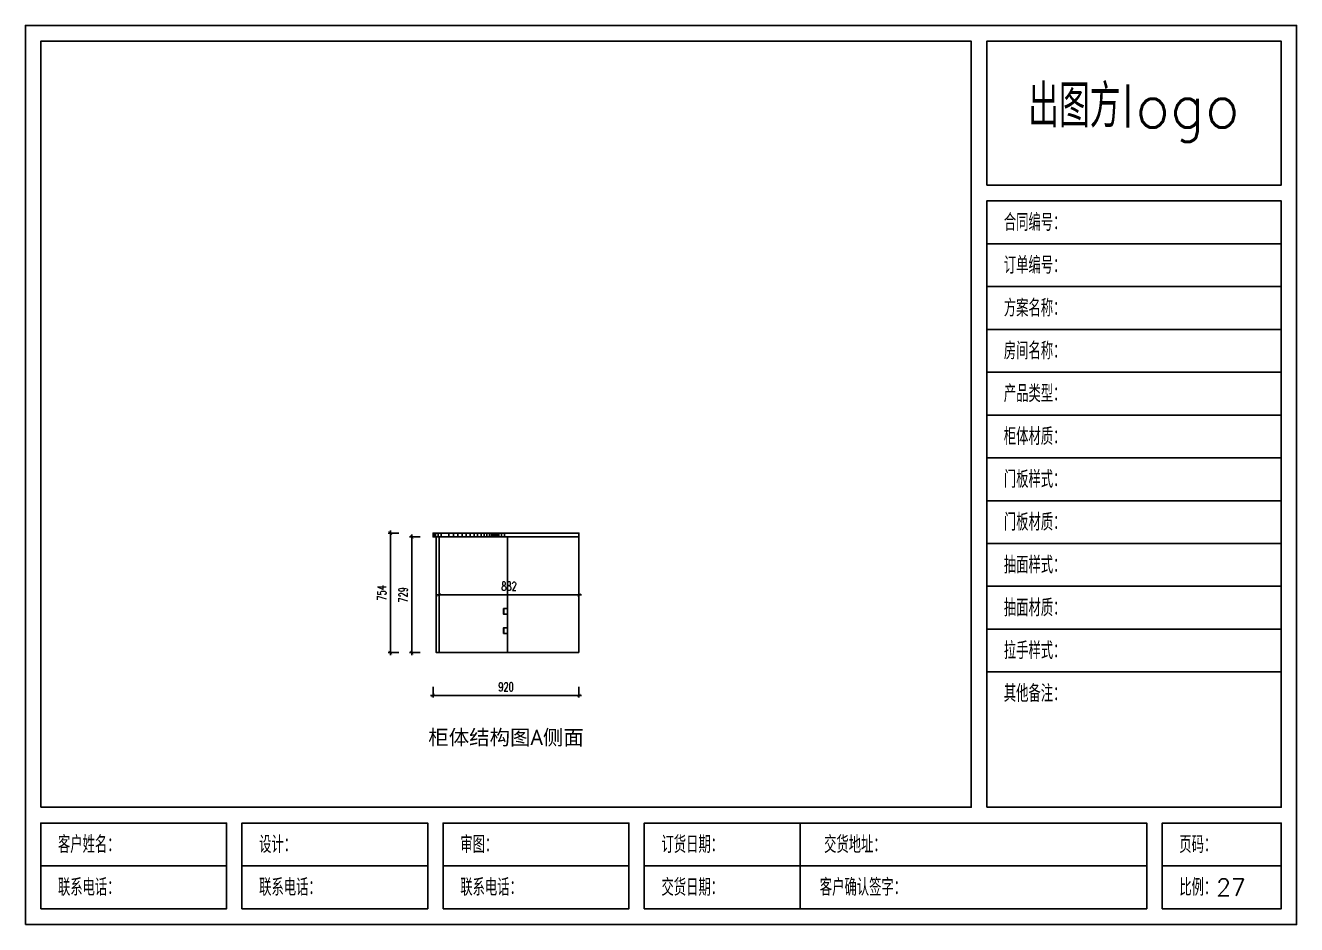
# Model space of a CAD drawing. Header units: millimetres. Extents: x 0 to 37570, y -10972 to 32224.
# Drawn here: x 20493 to 28512, y 0 to 5670 of the extents above; entities that cross this region are included whole.
import ezdxf

# ---------------------------------------------------------------- set-up
doc = ezdxf.new("R2010")
doc.units = ezdxf.units.MM
doc.header["$LTSCALE"] = 10
doc.header["$MEASUREMENT"] = 0
doc.linetypes.add('ACAD_ISO07W100', pattern=[3, 0, -3])
for name, color, linetype in [('E11-标题', 2, 'BYLAYER'), ('E7-橱衣柜造型线', 4, 'BYLAYER'), ('E7-高亮橱衣柜造型线', 30, 'BYLAYER'), ('E8-立面尺寸标注', 1, 'BYLAYER'), ('T-图框', 1, 'BYLAYER')]:
    doc.layers.add(name, color=color, linetype=linetype)
doc.styles.add('DIMTEXT', font='simplex.shx', dxfattribs={"width": 0.7, "bigfont": 'gbcbig.shx'})
doc.styles.get("Standard").update_dxf_attribs({"font": 'simplex.shx', "bigfont": 'gbcbig.shx'})
doc.dimstyles.new('Kujiale', dxfattribs={"dimscale": 25, "dimtxt": 2, "dimasz": 0.8, "dimexe": 0.5, "dimexo": 0.5, "dimgap": 1, "dimtad": 1, "dimdec": 4, "dimrnd": 1, "dimdsep": 46, "dimtxsty": 'DIMTEXT', "dimblk": 'ARCHTICK', "dimcen": 2.5, "dimdle": 0.6, "dimclrd": 1, "dimclre": 1, "dimclrt": 2, "dimadec": 0, "dimazin": 0, "dimtfac": 1, "dimtdec": 4, "dimtix": 1, "dimtmove": 2, "dimatfit": 3, "dimldrblk": 'ARCHTICK', "dimfxlon": 1, "dimtolj": 1, "dimtzin": 0, "dimarcsym": 0})

# ---------------------------------------------------------------- blocks, each defined once
blk = doc.blocks.new('CustomElevation2710380')
at = {"linetype": 'ACAD_ISO07W100'}
for points in [[(-882, 0), (-900, 0), (-900, 729), (-882, 729)], [(0, 0), (-450, 0), (-450, 729), (0, 729)]]:
    blk.add_wipeout(points, dxfattribs=at).dxf.layer = 'E7-橱衣柜造型线'
at = {"layer": 'E7-橱衣柜造型线'}
for points in [[(-916.2, 729), (-920, 729), (-920, 754), (-916.2, 754), (-916.2, 729)], [(-882, 0), (-900, 0), (-900, 729), (-882, 729), (-882, 0)], [(0, 0), (-450, 0), (-450, 729), (0, 729), (0, 0)]]:
    blk.add_lwpolyline(points, dxfattribs=at)
at = {"linetype": 'ACAD_ISO07W100'}
blk.add_wipeout([(0, 729), (-470, 729), (-470, 754), (0, 754)], dxfattribs=at).dxf.layer = 'E7-橱衣柜造型线'
at = {"layer": 'E7-橱衣柜造型线'}
blk.add_lwpolyline([(0, 729), (-470, 729), (-470, 754), (0, 754), (0, 729)], dxfattribs=at)
at = {"linetype": 'ACAD_ISO07W100'}
blk.add_wipeout([(-470, 729), (-489.1, 729), (-489.1, 754), (-470, 754)], dxfattribs=at).dxf.layer = 'E7-橱衣柜造型线'
at = {"layer": 'E7-橱衣柜造型线'}
blk.add_lwpolyline([(-470, 729), (-489.1, 729), (-489.1, 754), (-470, 754), (-470, 729)], dxfattribs=at)
at = {"linetype": 'ACAD_ISO07W100'}
blk.add_wipeout([(-489.1, 729), (-505.4, 729), (-505.4, 754), (-489.1, 754)], dxfattribs=at).dxf.layer = 'E7-橱衣柜造型线'
at = {"layer": 'E7-橱衣柜造型线'}
blk.add_lwpolyline([(-489.1, 729), (-505.4, 729), (-505.4, 754), (-489.1, 754), (-489.1, 729)], dxfattribs=at)
at = {"linetype": 'ACAD_ISO07W100'}
blk.add_wipeout([(-505.4, 729), (-516.2, 729), (-516.2, 754), (-505.4, 754)], dxfattribs=at).dxf.layer = 'E7-橱衣柜造型线'
at = {"layer": 'E7-橱衣柜造型线'}
for points in [[(-531.5, 729), (-540.3, 729), (-540.3, 754), (-531.5, 754), (-531.5, 729)], [(-525.1, 729), (-531.5, 729), (-531.5, 754), (-525.1, 754), (-525.1, 729)], [(-521.3, 729), (-525.1, 729), (-525.1, 754), (-521.3, 754), (-521.3, 729)], [(-520, 729), (-521.3, 729), (-521.3, 754), (-520, 754), (-520, 729)], [(-516.2, 729), (-520, 729), (-520, 754), (-516.2, 754), (-516.2, 729)], [(-505.4, 729), (-516.2, 729), (-516.2, 754), (-505.4, 754), (-505.4, 729)]]:
    blk.add_lwpolyline(points, dxfattribs=at)
at = {"linetype": 'ACAD_ISO07W100'}
blk.add_wipeout([(-540.3, 729), (-551.5, 729), (-551.5, 754), (-540.3, 754)], dxfattribs=at).dxf.layer = 'E7-橱衣柜造型线'
at = {"layer": 'E7-橱衣柜造型线'}
blk.add_lwpolyline([(-540.3, 729), (-551.5, 729), (-551.5, 754), (-540.3, 754), (-540.3, 729)], dxfattribs=at)
at = {"linetype": 'ACAD_ISO07W100'}
blk.add_wipeout([(-551.5, 729), (-564.9, 729), (-564.9, 754), (-551.5, 754)], dxfattribs=at).dxf.layer = 'E7-橱衣柜造型线'
at = {"layer": 'E7-橱衣柜造型线'}
blk.add_lwpolyline([(-551.5, 729), (-564.9, 729), (-564.9, 754), (-551.5, 754), (-551.5, 729)], dxfattribs=at)
at = {"linetype": 'ACAD_ISO07W100'}
blk.add_wipeout([(-564.9, 729), (-580.6, 729), (-580.6, 754), (-564.9, 754)], dxfattribs=at).dxf.layer = 'E7-橱衣柜造型线'
at = {"layer": 'E7-橱衣柜造型线'}
blk.add_lwpolyline([(-564.9, 729), (-580.6, 729), (-580.6, 754), (-564.9, 754), (-564.9, 729)], dxfattribs=at)
at = {"linetype": 'ACAD_ISO07W100'}
blk.add_wipeout([(-580.6, 729), (-598.3, 729), (-598.3, 754), (-580.6, 754)], dxfattribs=at).dxf.layer = 'E7-橱衣柜造型线'
at = {"layer": 'E7-橱衣柜造型线'}
blk.add_lwpolyline([(-580.6, 729), (-598.3, 729), (-598.3, 754), (-580.6, 754), (-580.6, 729)], dxfattribs=at)
at = {"linetype": 'ACAD_ISO07W100'}
blk.add_wipeout([(-598.3, 729), (-617.9, 729), (-617.9, 754), (-598.3, 754)], dxfattribs=at).dxf.layer = 'E7-橱衣柜造型线'
at = {"layer": 'E7-橱衣柜造型线'}
blk.add_lwpolyline([(-598.3, 729), (-617.9, 729), (-617.9, 754), (-598.3, 754), (-598.3, 729)], dxfattribs=at)
at = {"linetype": 'ACAD_ISO07W100'}
blk.add_wipeout([(-617.9, 729), (-639.2, 729), (-639.2, 754), (-617.9, 754)], dxfattribs=at).dxf.layer = 'E7-橱衣柜造型线'
at = {"layer": 'E7-橱衣柜造型线'}
blk.add_lwpolyline([(-617.9, 729), (-639.2, 729), (-639.2, 754), (-617.9, 754), (-617.9, 729)], dxfattribs=at)
at = {"linetype": 'ACAD_ISO07W100'}
blk.add_wipeout([(-639.2, 729), (-662.1, 729), (-662.1, 754), (-639.2, 754)], dxfattribs=at).dxf.layer = 'E7-橱衣柜造型线'
at = {"layer": 'E7-橱衣柜造型线'}
blk.add_lwpolyline([(-639.2, 729), (-662.1, 729), (-662.1, 754), (-639.2, 754), (-639.2, 729)], dxfattribs=at)
at = {"linetype": 'ACAD_ISO07W100'}
blk.add_wipeout([(-662.1, 729), (-686.3, 729), (-686.3, 754), (-662.1, 754)], dxfattribs=at).dxf.layer = 'E7-橱衣柜造型线'
at = {"layer": 'E7-橱衣柜造型线'}
blk.add_lwpolyline([(-662.1, 729), (-686.3, 729), (-686.3, 754), (-662.1, 754), (-662.1, 729)], dxfattribs=at)
at = {"linetype": 'ACAD_ISO07W100'}
blk.add_wipeout([(-686.3, 729), (-711.6, 729), (-711.6, 754), (-686.3, 754)], dxfattribs=at).dxf.layer = 'E7-橱衣柜造型线'
at = {"layer": 'E7-橱衣柜造型线'}
blk.add_lwpolyline([(-686.3, 729), (-711.6, 729), (-711.6, 754), (-686.3, 754), (-686.3, 729)], dxfattribs=at)
at = {"linetype": 'ACAD_ISO07W100'}
blk.add_wipeout([(-711.6, 729), (-737.9, 729), (-737.9, 754), (-711.6, 754)], dxfattribs=at).dxf.layer = 'E7-橱衣柜造型线'
at = {"layer": 'E7-橱衣柜造型线'}
blk.add_lwpolyline([(-711.6, 729), (-737.9, 729), (-737.9, 754), (-711.6, 754), (-711.6, 729)], dxfattribs=at)
at = {"linetype": 'ACAD_ISO07W100'}
blk.add_wipeout([(-737.9, 729), (-764.9, 729), (-764.9, 754), (-737.9, 754)], dxfattribs=at).dxf.layer = 'E7-橱衣柜造型线'
at = {"layer": 'E7-橱衣柜造型线'}
blk.add_lwpolyline([(-737.9, 729), (-764.9, 729), (-764.9, 754), (-737.9, 754), (-737.9, 729)], dxfattribs=at)
at = {"linetype": 'ACAD_ISO07W100'}
blk.add_wipeout([(-764.9, 729), (-792.3, 729), (-792.3, 754), (-764.9, 754)], dxfattribs=at).dxf.layer = 'E7-橱衣柜造型线'
at = {"layer": 'E7-橱衣柜造型线'}
blk.add_lwpolyline([(-764.9, 729), (-792.3, 729), (-792.3, 754), (-764.9, 754), (-764.9, 729)], dxfattribs=at)
at = {"linetype": 'ACAD_ISO07W100'}
blk.add_wipeout([(-792.3, 729), (-820, 729), (-820, 754), (-792.3, 754)], dxfattribs=at).dxf.layer = 'E7-橱衣柜造型线'
at = {"layer": 'E7-橱衣柜造型线'}
blk.add_lwpolyline([(-792.3, 729), (-820, 729), (-820, 754), (-792.3, 754), (-792.3, 729)], dxfattribs=at)
at = {"linetype": 'ACAD_ISO07W100'}
blk.add_wipeout([(-820, 729), (-870, 729), (-870, 754), (-820, 754)], dxfattribs=at).dxf.layer = 'E7-橱衣柜造型线'
at = {"layer": 'E7-橱衣柜造型线'}
blk.add_lwpolyline([(-820, 729), (-870, 729), (-870, 754), (-820, 754), (-820, 729)], dxfattribs=at)
at = {"linetype": 'ACAD_ISO07W100'}
blk.add_wipeout([(-870, 729), (-889.1, 729), (-889.1, 754), (-870, 754)], dxfattribs=at).dxf.layer = 'E7-橱衣柜造型线'
at = {"layer": 'E7-橱衣柜造型线'}
blk.add_lwpolyline([(-870, 729), (-889.1, 729), (-889.1, 754), (-870, 754), (-870, 729)], dxfattribs=at)
at = {"linetype": 'ACAD_ISO07W100'}
blk.add_wipeout([(-889.1, 729), (-905.4, 729), (-905.4, 754), (-889.1, 754)], dxfattribs=at).dxf.layer = 'E7-橱衣柜造型线'
at = {"layer": 'E7-橱衣柜造型线'}
blk.add_lwpolyline([(-889.1, 729), (-905.4, 729), (-905.4, 754), (-889.1, 754), (-889.1, 729)], dxfattribs=at)
at = {"linetype": 'ACAD_ISO07W100'}
blk.add_wipeout([(-905.4, 729), (-916.2, 729), (-916.2, 754), (-905.4, 754)], dxfattribs=at).dxf.layer = 'E7-橱衣柜造型线'
at = {"layer": 'E7-橱衣柜造型线'}
blk.add_lwpolyline([(-905.4, 729), (-916.2, 729), (-916.2, 754), (-905.4, 754), (-905.4, 729)], dxfattribs=at)
at = {"linetype": 'ACAD_ISO07W100'}
blk.add_wipeout([(-450, 0), (-882, 0), (-882, 729), (-450, 729), (-450, 277.9), (-475.3, 277.9), (-475.3, 242.6), (-475, 242.6), (-475, 242), (-450, 242), (-450, 156.4), (-475.3, 156.4), (-475.3, 121.1), (-475, 121.1), (-475, 121), (-450, 121)], dxfattribs=at).dxf.layer = 'E7-橱衣柜造型线'
at = {"layer": 'E7-橱衣柜造型线'}
blk.add_lwpolyline([(-450, 0), (-882, 0), (-882, 729), (-450, 729), (-450, 277.9), (-475.3, 277.9), (-475.3, 242.6), (-475, 242.6), (-475, 242), (-450, 242), (-450, 156.4), (-475.3, 156.4), (-475.3, 121.1), (-475, 121.1), (-475, 121), (-450, 121), (-450, 0)], dxfattribs=at)
blk = doc.blocks.new('CustomElevation2710381')
at = {"layer": 'E7-高亮橱衣柜造型线'}
for points in [[(-475, 242.6), (-475.3, 242.6), (-475.3, 277.9), (-450, 277.9), (-450, 277), (-475, 277), (-475, 242.6)], [(-450, 277), (-450, 242), (-475, 242), (-475, 277), (-450, 277)], [(-475, 121.1), (-475.3, 121.1), (-475.3, 156.4), (-450, 156.4), (-450, 156), (-475, 156), (-475, 121.1)], [(-450, 156), (-450, 121), (-475, 121), (-475, 156), (-450, 156)]]:
    blk.add_lwpolyline(points, dxfattribs=at)
blk = doc.blocks.new('_ArchTick')
at = {"layer": 'E11-标题', "color": 1, "const_width": 0.15}
blk.add_lwpolyline([(-0.5, -0.5), (0.5, 0.5)], dxfattribs=at)
blk = doc.blocks.new('*D117')
at = {"layer": 'Defpoints', "color": 0, "transparency": 16777216}
for p in [(22795.1, 2469.1), (22862.6, 2469.1), (22862.6, 1715.1)]:
    blk.add_point(p, dxfattribs=at)
at = {"layer": 'E8-立面尺寸标注', "color": 1, "lineweight": -2, "transparency": 16777216}
for p, q in [((22849.1, 2469.1), (22781.6, 2469.1)), ((22795.1, 1698.9), (22795.1, 2485.3)), ((22849.1, 1715.1), (22781.6, 1715.1))]:
    blk.add_line(p, q, dxfattribs=at)
at = {"layer": 'E8-立面尺寸标注', "color": 1, "lineweight": -2, "transparency": 16777216, "xscale": 21.6, "yscale": 21.6, "zscale": 21.6}
for p, rotation in [((22795.1, 2469.1), 90), ((22795.1, 1715.1), 270)]:
    blk.add_blockref('_ArchTick', p, dxfattribs=dict(at, rotation=rotation))
at = {"layer": 'E8-立面尺寸标注', "color": 2, "transparency": 16777216, "insert": (22741.1, 2092.1), "char_height": 54, "attachment_point": 5, "rotation": 90, "style": 'DIMTEXT'}
blk.add_mtext('\\A1;754', dxfattribs=at)
blk = doc.blocks.new('*D118')
at = {"layer": 'Defpoints', "color": 0, "transparency": 16777216}
for p in [(23065, 1512.6), (23985, 1512.6), (23985, 1445.1)]:
    blk.add_point(p, dxfattribs=at)
at = {"layer": 'E8-立面尺寸标注', "color": 1, "lineweight": -2, "transparency": 16777216}
for p, q in [((23048.8, 1445.1), (24001.2, 1445.1)), ((23065, 1499.1), (23065, 1431.6)), ((23985, 1499.1), (23985, 1431.6))]:
    blk.add_line(p, q, dxfattribs=at)
at = {"layer": 'E8-立面尺寸标注', "color": 1, "lineweight": -2, "transparency": 16777216, "xscale": 21.6, "yscale": 21.6, "zscale": 21.6, "rotation": 180}
blk.add_blockref('_ArchTick', (23065, 1445.1), dxfattribs=at)
at = {"layer": 'E8-立面尺寸标注', "color": 1, "lineweight": -2, "transparency": 16777216, "xscale": 21.6, "yscale": 21.6, "zscale": 21.6}
blk.add_blockref('_ArchTick', (23985, 1445.1), dxfattribs=at)
at = {"layer": 'E8-立面尺寸标注', "color": 2, "transparency": 16777216, "insert": (23525, 1499.1), "char_height": 54, "attachment_point": 5, "style": 'DIMTEXT'}
blk.add_mtext('\\A1;920', dxfattribs=at)
blk = doc.blocks.new('*D119')
at = {"layer": 'Defpoints', "color": 0, "transparency": 16777216}
for p in [(22930.1, 2444.1), (22997.6, 2444.1), (22997.6, 1715.1)]:
    blk.add_point(p, dxfattribs=at)
at = {"layer": 'E8-立面尺寸标注', "color": 1, "lineweight": -2, "transparency": 16777216}
for p, q in [((22984.1, 2444.1), (22916.6, 2444.1)), ((22930.1, 1698.9), (22930.1, 2460.3)), ((22984.1, 1715.1), (22916.6, 1715.1))]:
    blk.add_line(p, q, dxfattribs=at)
at = {"layer": 'E8-立面尺寸标注', "color": 1, "lineweight": -2, "transparency": 16777216, "xscale": 21.6, "yscale": 21.6, "zscale": 21.6}
for p, rotation in [((22930.1, 2444.1), 90), ((22930.1, 1715.1), 270)]:
    blk.add_blockref('_ArchTick', p, dxfattribs=dict(at, rotation=rotation))
at = {"layer": 'E8-立面尺寸标注', "color": 2, "transparency": 16777216, "insert": (22876.1, 2079.6), "char_height": 54, "attachment_point": 5, "rotation": 90, "style": 'DIMTEXT'}
blk.add_mtext('\\A1;729', dxfattribs=at)
blk = doc.blocks.new('*D120')
at = {"layer": 'Defpoints', "color": 0, "transparency": 16777216}
for p in [(23103, 2147.1), (23985, 2147.1), (23985, 2079.6)]:
    blk.add_point(p, dxfattribs=at)
at = {"layer": 'E8-立面尺寸标注', "color": 1, "lineweight": -2, "transparency": 16777216}
for p, q in [((23103, 2133.6), (23103, 2066.1)), ((23985, 2133.6), (23985, 2066.1)), ((23086.8, 2079.6), (24001.2, 2079.6))]:
    blk.add_line(p, q, dxfattribs=at)
at = {"layer": 'E8-立面尺寸标注', "color": 1, "lineweight": -2, "transparency": 16777216, "xscale": 21.6, "yscale": 21.6, "zscale": 21.6, "rotation": 180}
blk.add_blockref('_ArchTick', (23103, 2079.6), dxfattribs=at)
at = {"layer": 'E8-立面尺寸标注', "color": 1, "lineweight": -2, "transparency": 16777216, "xscale": 21.6, "yscale": 21.6, "zscale": 21.6}
blk.add_blockref('_ArchTick', (23985, 2079.6), dxfattribs=at)
at = {"layer": 'E8-立面尺寸标注', "color": 2, "transparency": 16777216, "insert": (23544, 2133.6), "char_height": 54, "attachment_point": 5, "style": 'DIMTEXT'}
blk.add_mtext('\\A1;882', dxfattribs=at)

msp = doc.modelspace()

# ---------------------------------------------------------------- linework, layer by layer
at = {"layer": 'T-图框'}
for p, q in [((20590.19922, 369.89999), (21762, 369.89999)), ((21859.19922, 369.89999), (23031, 369.89999)), ((23128.19922, 369.89999), (24300, 369.89999)), ((24397.19922, 369.89999), (27567, 369.89999)), ((27664.19922, 369.89999), (28414.80078, 369.89999))]:
    msp.add_line(p, q, dxfattribs=at)
at = {"layer": 'T-图框', "color": 8}
msp.add_lwpolyline([(20493, 0), (28512, 0), (28512, 5670), (20493, 5670), (20493, 0)], dxfattribs=at)
at = {"layer": 'T-图框'}
for points in [[(20590.19922, 739.79999), (26460, 739.79999), (26460, 5570.09961), (20590.19922, 5570.09961), (20590.19922, 739.79999)], [(26557.19922, 4662.8999), (28414.80078, 4662.8999), (28414.80078, 5570.1001), (26557.19922, 5570.1001), (26557.19922, 4662.8999)], [(26557.19922, 4293), (28414.80078, 4293), (28414.80078, 4563), (26557.19922, 4563), (26557.19922, 4293)], [(26557.19922, 4023), (28414.80078, 4023), (28414.80078, 4293), (26557.19922, 4293), (26557.19922, 4023)], [(26557.19922, 3753), (28414.80078, 3753), (28414.80078, 4023), (26557.19922, 4023), (26557.19922, 3753)], [(26557.19922, 3483), (28414.80078, 3483), (28414.80078, 3753), (26557.19922, 3753), (26557.19922, 3483)], [(26557.19922, 3213), (28414.80078, 3213), (28414.80078, 3483), (26557.19922, 3483), (26557.19922, 3213)], [(26557.19922, 2943), (28414.80078, 2943), (28414.80078, 3213), (26557.19922, 3213), (26557.19922, 2943)], [(26557.19922, 2673), (28414.80078, 2673), (28414.80078, 2943), (26557.19922, 2943), (26557.19922, 2673)], [(26557.19922, 2403), (28414.80078, 2403), (28414.80078, 2673), (26557.19922, 2673), (26557.19922, 2403)], [(26557.19922, 2133), (28414.80078, 2133), (28414.80078, 2403), (26557.19922, 2403), (26557.19922, 2133)], [(26557.19922, 1863), (28414.80078, 1863), (28414.80078, 2133), (26557.19922, 2133), (26557.19922, 1863)], [(26557.19922, 1593), (28414.80078, 1593), (28414.80078, 1863), (26557.19922, 1863), (26557.19922, 1593)], [(26557.19922, 739.79999), (28414.80078, 739.79999), (28414.80078, 1593), (26557.19922, 1593), (26557.19922, 739.79999)], [(20590.19922, 99.9), (21762, 99.9), (21762, 639.90002), (20590.19922, 639.90002), (20590.19922, 99.9)], [(21859.19922, 99.9), (23031, 99.9), (23031, 639.90002), (21859.19922, 639.90002), (21859.19922, 99.9)], [(23128.19922, 99.9), (24300, 99.9), (24300, 639.90002), (23128.19922, 639.90002), (23128.19922, 99.9)], [(24397.19922, 99.9), (25380, 99.9), (25380, 639.90002), (24397.19922, 639.90002), (24397.19922, 99.9)], [(25380, 99.9), (27567, 99.9), (27567, 639.90002), (25380, 639.90002), (25380, 99.9)], [(27664.19922, 99.9), (28414.80078, 99.9), (28414.80078, 639.90002), (27664.19922, 639.90002), (27664.19922, 99.9)]]:
    msp.add_lwpolyline(points, dxfattribs=at)

# ---------------------------------------------------------------- texts
at = {"layer": 'E11-标题', "insert": (23525.09961, 1175.1499), "char_height": 94.5, "attachment_point": 5}
msp.add_mtext('\\fMicrosoft YaHei;柜体结构图A侧面', dxfattribs=at)
at = {"layer": 'T-图框'}
for s, insert, char_height, attachment_point in [('出图方logo', (27486, 5116.5), 270, 5), ('合同编号：', (26665.19922, 4428), 108, 4), ('订单编号：', (26665.19922, 4158), 108, 4), ('方案名称：', (26665.19922, 3888), 108, 4), ('房间名称：', (26665.19922, 3618), 108, 4), ('产品类型：', (26665.19922, 3348), 108, 4), ('柜体材质：', (26665.19922, 3078), 108, 4), ('门板样式：', (26665.19922, 2808), 108, 4), ('门板材质：', (26665.19922, 2538), 108, 4), ('抽面样式：', (26665.19922, 2268), 108, 4), ('抽面材质：', (26665.19922, 1998), 108, 4), ('拉手样式：', (26665.19922, 1728), 108, 4), ('其他备注：', (26665.19922, 1458), 108, 4), ('客户姓名：', (20698.19922, 504.90002), 108, 4), ('设计：', (21967.19922, 504.90002), 108, 4), ('审图：', (23236.19922, 504.90002), 108, 4), ('订货日期：', (24505.19922, 504.90002), 108, 4), ('交货地址：', (25531.19922, 504.90002), 108, 4), ('页码：', (27772.19922, 504.90002), 108, 4), ('联系电话：', (20698.19922, 234.89999), 108, 4), ('联系电话：', (21967.19922, 234.89999), 108, 4), ('联系电话：', (23236.19922, 234.89999), 108, 4), ('交货日期：', (24505.19922, 234.89999), 108, 4), ('客户确认签字：', (25504.19922, 234.89999), 108, 4), ('比例：27', (27772.19922, 234.89999), 108, 4)]:
    msp.add_mtext(s, dxfattribs=dict(at, insert=insert, char_height=char_height, attachment_point=attachment_point))

# ---------------------------------------------------------------- dimensions: what is measured, and where the dimension line sits
at = {"layer": 'E8-立面尺寸标注'}
for p1, p2, distance, text, picture, middle in [((22862.59961, 1715.1499), (22862.59961, 2469.1499), 67.5, '754', '*D117', (22741.09961, 2092.1499)), ((22997.59961, 1715.1499), (22997.59961, 2444.1499), 67.5, '729', '*D119', (22876.09961, 2079.6499)), ((23065.02734, 1512.6499), (23985.02734, 1512.6499), -67.5, '920', '*D118', (23525.02734, 1499.1499))]:
    dim = msp.add_aligned_dim(p1=p1, p2=p2, distance=distance, text=text, dimstyle='Kujiale', override={"dimscale": 27}, dxfattribs=at)
    dim.commit()
    dim.dimension.update_dxf_attribs({"geometry": picture, "text_midpoint": middle})

# ---------------------------------------------------------------- next in the draw order: block references
at = {"layer": 'E7-橱衣柜造型线'}
msp.add_blockref('CustomElevation2710380', (23985.02734, 1715.1499), dxfattribs=at)

# ---------------------------------------------------------------- next in the draw order: block references
at = {"layer": 'E7-高亮橱衣柜造型线'}
msp.add_blockref('CustomElevation2710381', (23985.02734, 1715.1499), dxfattribs=at)

# ---------------------------------------------------------------- next in the draw order: dimensions: what is measured, and where the dimension line sits
at = {"layer": 'E8-立面尺寸标注'}
dim = msp.add_aligned_dim(p1=(23103.02734, 2147.1499), p2=(23985.02734, 2147.1499), distance=-67.5, text='882', dimstyle='Kujiale', override={"dimscale": 27}, dxfattribs=at)
dim.commit()
dim.dimension.update_dxf_attribs({"geometry": '*D120', "text_midpoint": (23544.02734, 2133.6499)})

doc.saveas('drawing.dxf')
